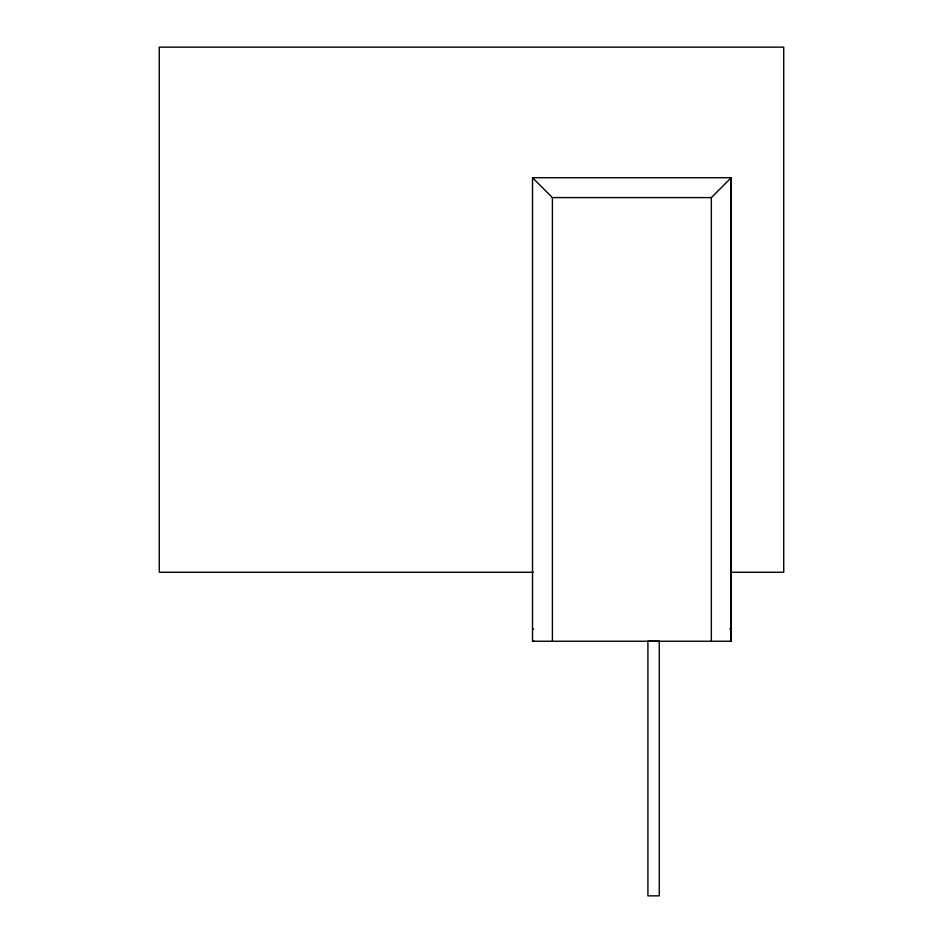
<?xml version="1.0" encoding="UTF-8"?>
<svg xmlns="http://www.w3.org/2000/svg" width="943" height="943" viewBox="0 0 943 943"><rect width="100%" height="100%" fill="white"/><g stroke="black" fill="none" stroke-linecap="round" stroke-linejoin="round"><path stroke-width="1.41" d="M711.352 641.252L711.352 197.594L731.214 177.72L532.524 177.72L532.524 641.24L731.214 641.252L731.214 177.72L731.214 641.24M532.524 641.24L533.95 641.228M532.524 177.72L552.398 197.594L711.352 197.594M533.361 572.26L159.273 572.26L159.273 47.15L783.727 47.15L783.727 572.26L730.707 572.26M532.524 629.04L533.538 629.04M729.799 629.04L731.214 629.04M647.959 641.24L659.216 641.24M659.263 641.417L659.263 895.85L647.912 895.85L647.912 641.417M552.398 197.594L552.398 641.24"/></g></svg>
